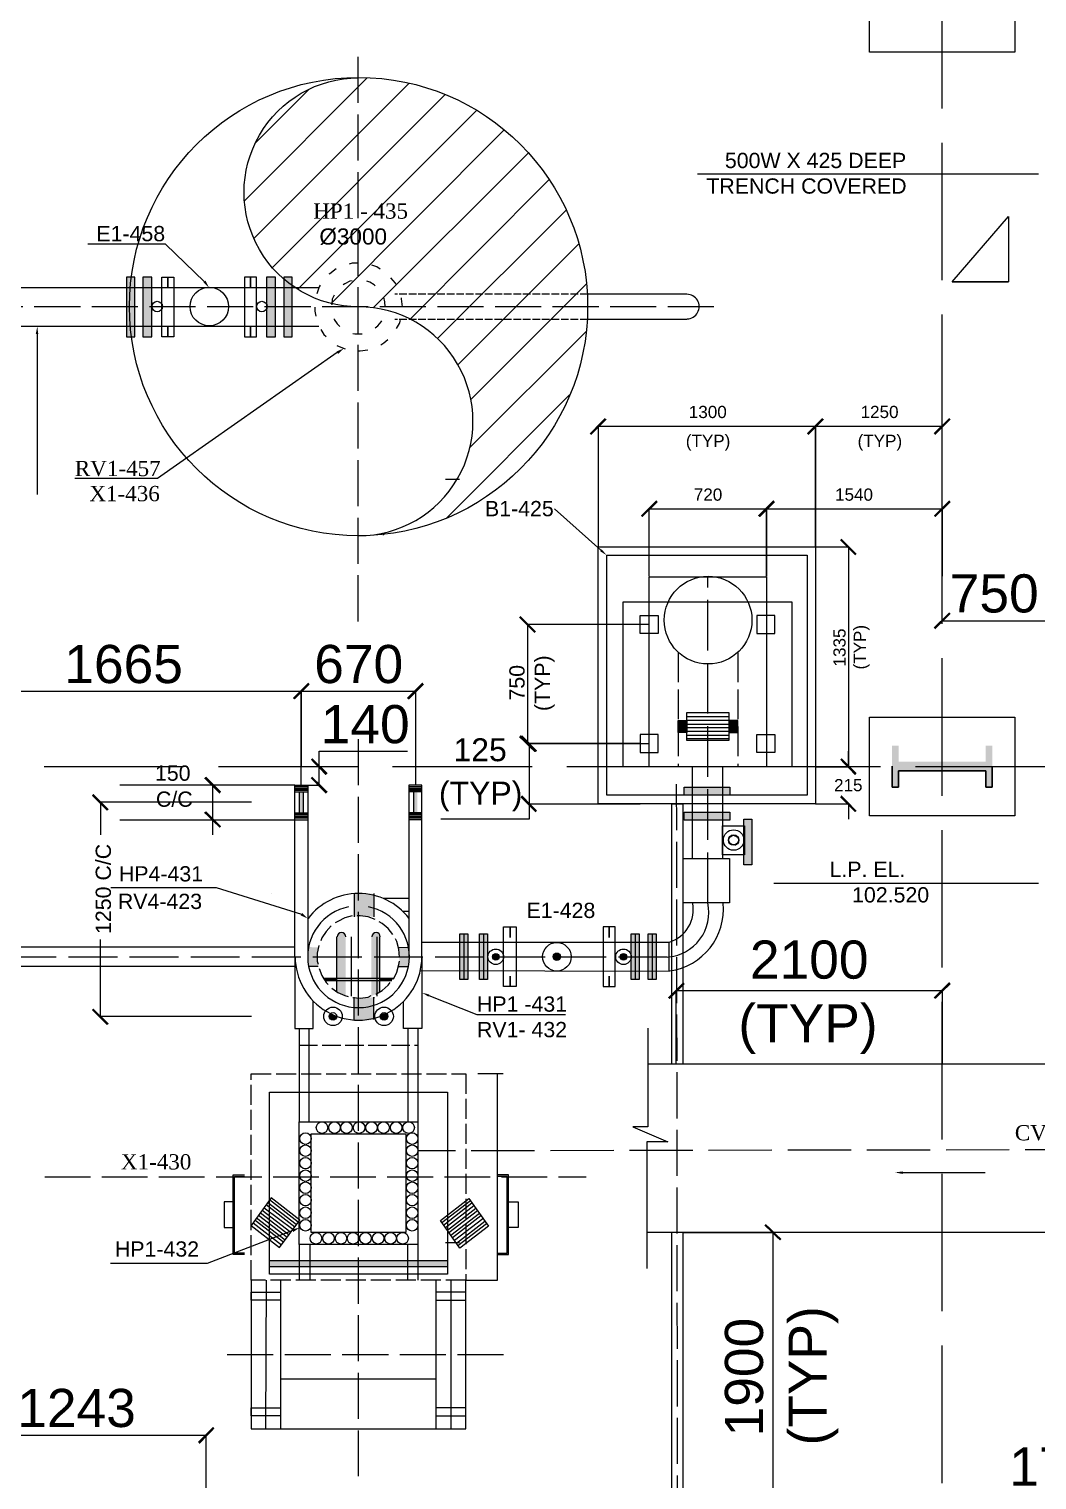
# Model space of a CAD drawing. Header units: inches. Extents: x 2602 to 127694, y 109 to 91908.
# Drawn here: x 17827 to 24429, y 32002 to 41503 of the extents above; entities that cross this region are included whole.
import ezdxf

# ---------------------------------------------------------------- set-up
doc = ezdxf.new("R2010")
doc.units = ezdxf.units.IN
doc.header["$MEASUREMENT"] = 0
doc.linetypes.add('PDF_IMPORT', pattern=[1, 0.8, -0.2])
doc.layers.add('PDF_Geometry', color=7, linetype='Continuous')
doc.layers.add('PDF_Solid Fills', color=7, linetype='Continuous', true_color=0x724639)
doc.layers.add('PDF_Text', color=230, linetype='Continuous', true_color=0xff007f)
doc.styles.add('PDF Arial', font='arial.ttf')
doc.styles.add('PDF Times New Roman', font='times.ttf')

msp = doc.modelspace()

# ---------------------------------------------------------------- hatches: boundary and pattern name
at = {"layer": 'PDF_Solid Fills', "true_color": 0xb85b5b, "transparency": 33554559}
for points in [[(18465.1, 39878), (18465.1, 39487.6), (18520.9, 39487.6), (18520.9, 39878)], [(18573.3, 39878), (18573.3, 39487.6), (18632.4, 39487.6), (18632.4, 39878)], [(19383.5, 39878), (19383.5, 39487.6), (19442.6, 39487.6), (19442.6, 39878)], [(19495.1, 39878), (19495.1, 39487.6), (19550.8, 39487.6), (19550.8, 39878)], [(22417.7, 36538.8), (22119.2, 36538.8), (22119.2, 36486.3), (22417.7, 36486.3)], [(22417.7, 36374.8), (22119.2, 36374.8), (22119.2, 36322.3), (22417.7, 36322.3)], [(22562, 36328.8), (22509.5, 36328.8), (22509.5, 36030.3), (22562, 36030.3)], [(20702.2, 35577.7), (20649.7, 35577.7), (20649.7, 35279.2), (20702.2, 35279.2)], [(20830.1, 35577.7), (20777.6, 35577.7), (20777.6, 35279.2), (20830.1, 35279.2)], [(21824, 35577.7), (21771.5, 35577.7), (21771.5, 35279.2), (21824, 35279.2)], [(21935.5, 35577.7), (21883, 35577.7), (21883, 35279.2), (21935.5, 35279.2)], [(19842.8, 35289), (19754.2, 35289), (19764, 35272.6), (19842.8, 35272.6)], [(20069.1, 35289), (19901.8, 35289), (19901.8, 35272.6), (20069.1, 35272.6)], [(20213.4, 35289), (20124.9, 35289), (20124.9, 35272.6), (20203.6, 35272.6)], [(19816.5, 35046.3), (19803.4, 35052.8), (19796.8, 35046.3), (19796.8, 35043), (19793.6, 35039.7), (19793.6, 35029.9), (19796.8, 35026.6), (19796.8, 35023.3), (19806.7, 35013.5), (19826.4, 35013.5), (19839.5, 35026.6), (19839.5, 35036.4), (19836.2, 35039.7)]]:
    msp.add_hatch(color=13, dxfattribs=at).paths.add_polyline_path(points)
at = {"layer": 'PDF_Solid Fills', "true_color": 0x00b8b8, "transparency": 33554559}
for points in [[(21610.8, 38946.4), (21597.6, 38956.2), (21499.2, 38854.6), (21509.1, 38844.7)], [(23021.2, 38956.2), (22922.8, 38857.8), (22924.2, 38856), (22922.8, 38854.6), (22932.7, 38844.7), (23034.4, 38946.4)], [(23752.7, 38857.8), (23762.5, 38844.7), (23864.2, 38946.4), (23854.4, 38956.2)], [(21945.3, 38405.2), (21935.5, 38418.3), (21833.8, 38316.6), (21843.7, 38306.8)], [(22703.1, 38418.3), (22601.4, 38316.6), (22614.5, 38306.8), (22712.9, 38405.2)], [(23752.7, 38316.6), (23762.5, 38306.8), (23864.2, 38405.2), (23854.4, 38418.3)], [(23237.7, 38057.5), (23247.6, 38067.3), (23149.2, 38165.7), (23139.3, 38155.9)], [(21138.4, 37549), (21148.3, 37558.9), (21046.6, 37660.6), (21036.7, 37650.7)], [(23864.2, 37673.7), (23854.4, 37683.5), (23752.7, 37585.1), (23762.5, 37572)], [(19655.8, 37224.3), (19554.1, 37122.6), (19567.2, 37112.8), (19665.6, 37211.2)], [(20302, 37122.6), (20315.1, 37112.8), (20413.5, 37211.2), (20403.7, 37224.3)], [(21046.6, 36879.9), (21036.7, 36866.8), (21138.4, 36768.4), (21148.3, 36778.2)], [(21145, 36768.4), (21154.8, 36778.2), (21056.4, 36879.9), (21046.6, 36866.8)], [(19770.6, 36617.5), (19783.7, 36630.6), (19682, 36729), (19672.2, 36719.2)], [(23247.6, 36630.6), (23149.2, 36729), (23139.3, 36719.2), (23237.7, 36617.5)], [(19075.2, 36496.1), (19085, 36509.2), (18986.6, 36607.6), (18973.5, 36597.8)], [(19682, 36607.6), (19672.2, 36597.8), (19770.6, 36496.1), (19783.7, 36509.2)], [(18337.2, 36384.6), (18350.3, 36394.4), (18248.6, 36496.1), (18238.8, 36483)], [(21056.4, 36486.3), (21046.6, 36473.2), (21145, 36374.8), (21154.8, 36384.6)], [(23237.7, 36374.8), (23247.6, 36384.6), (23149.2, 36486.3), (23139.3, 36473.2)], [(18986.6, 36381.3), (18973.5, 36371.5), (19075.2, 36273.1), (19085, 36282.9)], [(22122.5, 35249.7), (22112.6, 35262.8), (22010.9, 35161.1), (22024.1, 35151.3)], [(23752.7, 35161.1), (23762.5, 35151.3), (23864.2, 35249.7), (23854.4, 35262.8)], [(18248.6, 35088.9), (18238.8, 35079.1), (18337.2, 34980.7), (18350.3, 34990.5)], [(22745.7, 33570.2), (22755.5, 33580.1), (22653.9, 33678.5), (22644, 33668.6)], [(18934.2, 32251.6), (18944, 32238.5), (19042.4, 32340.2), (19032.6, 32350)]]:
    msp.add_hatch(color=132, dxfattribs=at).paths.add_polyline_path(points)
at = {"layer": 'PDF_Solid Fills', "transparency": 33554559}
for color, points in [(7, [(22135.6, 36975), (22079.8, 36975), (22079.8, 36896.3), (22135.6, 36896.3)]), (7, [(22470.2, 36975), (22411.1, 36975), (22411.1, 36896.3), (22470.2, 36896.3)]), (256, [(24136.5, 36538.8), (24136.5, 36811), (24093.8, 36811), (24093.8, 36706), (23523.1, 36706), (23523.1, 36811), (23480.5, 36811), (23480.5, 36538.8), (23523.1, 36538.8), (23523.1, 36647), (24093.8, 36647), (24093.8, 36538.8)]), (1, [(20085.5, 35840.1), (20023.2, 35843.4), (19957.6, 35840.1), (19957.6, 35689.2), (20000.2, 35695.8), (20042.9, 35695.8), (20085.5, 35689.2)]), (7, [(19721.4, 35489.1), (19659.1, 35492.4), (19659.1, 35489.1), (19655.8, 35459.6), (19652.5, 35426.8), (19655.8, 35397.3), (19659.1, 35364.5), (19721.4, 35364.5), (19718.1, 35397.3), (19714.8, 35426.8), (19718.1, 35459.6)]), (7, [(20308.5, 35489.1), (20308.5, 35492.4), (20246.2, 35489.1), (20252.8, 35459.6), (20252.8, 35397.3), (20246.2, 35364.5), (20308.5, 35364.5), (20311.8, 35397.3), (20315.1, 35426.8), (20311.8, 35459.6)]), (1, [(20000.2, 35157.8), (19957.6, 35164.4), (19957.6, 35016.8), (20023.2, 35010.2), (20085.5, 35016.8), (20085.5, 35164.4), (20042.9, 35157.8)])]:
    msp.add_hatch(color=color, dxfattribs=at).paths.add_polyline_path(points)
at = {"layer": 'PDF_Solid Fills', "true_color": 0x0000b8, "transparency": 33554559}
for points in [[(19623, 36509.2), (19596.8, 36509.2), (19596.8, 36371.5), (19623, 36371.5)], [(20370.9, 36509.2), (20344.6, 36509.2), (20344.6, 36371.5), (20370.9, 36371.5)]]:
    msp.add_hatch(color=172, dxfattribs=at).paths.add_polyline_path(points)
at = {"layer": 'PDF_Solid Fills', "true_color": 0x942500, "transparency": 33554559}
h = msp.add_hatch(color=24, dxfattribs=at)
h.paths.add_polyline_path([(22417.7, 36214), (22414.4, 36214), (22414.4, 36210.7), (22411.1, 36207.5), (22411.1, 36204.2), (22407.8, 36197.6), (22407.8, 36184.5), (22411.1, 36181.2), (22411.1, 36174.7), (22414.4, 36174.7), (22414.4, 36181.2), (22411.1, 36184.5), (22411.1, 36197.6), (22414.4, 36204.2), (22414.4, 36207.5), (22417.7, 36210.7)])
h.paths.add_polyline_path([(22427.5, 36220.6), (22421, 36220.6), (22421, 36217.3), (22417.7, 36217.3), (22417.7, 36214), (22421, 36214), (22424.2, 36217.3), (22427.5, 36217.3)])
h.paths.add_polyline_path([(22437.4, 36223.9), (22427.5, 36223.9), (22427.5, 36220.6), (22437.4, 36220.6)])
h.paths.add_polyline_path([(22463.6, 36168.1), (22460.3, 36168.1), (22457, 36164.8), (22453.8, 36164.8), (22450.5, 36161.5), (22434.1, 36161.5), (22427.5, 36164.8), (22424.2, 36168.1), (22421, 36168.1), (22417.7, 36171.4), (22417.7, 36174.7), (22414.4, 36174.7), (22414.4, 36171.4), (22424.2, 36161.5), (22427.5, 36161.5), (22430.8, 36158.3), (22450.5, 36158.3), (22453.8, 36161.5), (22457, 36161.5)])
h.paths.add_polyline_path([(22463.6, 36217.3), (22460.3, 36217.3), (22466.9, 36210.7), (22466.9, 36207.5), (22470.2, 36204.2), (22470.2, 36197.6), (22473.4, 36191.1), (22470.2, 36187.8), (22470.2, 36181.2), (22466.9, 36174.7), (22463.6, 36171.4), (22463.6, 36168.1), (22466.9, 36168.1), (22466.9, 36171.4), (22470.2, 36174.7), (22473.4, 36181.2), (22473.4, 36187.8), (22476.7, 36191.1), (22473.4, 36197.6), (22473.4, 36204.2), (22470.2, 36207.5), (22470.2, 36210.7)])
h.paths.add_polyline_path([(22453.8, 36223.9), (22443.9, 36223.9), (22447.2, 36220.6), (22453.8, 36220.6), (22457, 36217.3), (22460.3, 36217.3), (22460.3, 36220.6), (22457, 36220.6)])
at = {"layer": 'PDF_Solid Fills', "true_color": 0x002db8, "transparency": 33554559}
for points in [[(19875.6, 35587.5), (19869, 35587.5), (19865.7, 35584.2), (19859.2, 35584.2), (19855.9, 35581), (19849.3, 35577.7), (19846, 35571.1), (19846, 35567.8), (19842.8, 35561.3), (19842.8, 35197.2), (19901.8, 35170.9), (19901.8, 35561.3), (19898.5, 35567.8), (19895.2, 35571.1), (19892, 35577.7), (19885.4, 35584.2), (19878.8, 35584.2)], [(20098.6, 35587.5), (20095.3, 35587.5), (20088.8, 35584.2), (20085.5, 35584.2), (20078.9, 35581), (20075.7, 35577.7), (20072.4, 35571.1), (20069.1, 35567.8), (20069.1, 35170.9), (20098.6, 35184.1), (20124.9, 35197.2), (20124.9, 35567.8), (20121.6, 35571.1), (20118.3, 35577.7), (20115, 35581), (20108.5, 35584.2), (20105.2, 35584.2)]]:
    msp.add_hatch(color=162, dxfattribs=at).paths.add_polyline_path(points)
at = {"layer": 'PDF_Solid Fills', "true_color": 0x942500, "transparency": 33554559}
for points in [[(20889.1, 35449.7), (20879.3, 35449.7), (20872.7, 35443.2), (20869.5, 35443.2), (20862.9, 35436.6), (20862.9, 35420.2), (20876, 35407.1), (20892.4, 35407.1), (20905.5, 35420.2), (20905.5, 35436.6), (20899, 35443.2), (20895.7, 35443.2)], [(21289.3, 35453), (21276.2, 35453), (21269.6, 35446.5), (21263.1, 35443.2), (21263.1, 35439.9), (21259.8, 35436.6), (21259.8, 35433.3), (21256.5, 35426.8), (21259.8, 35423.5), (21259.8, 35416.9), (21263.1, 35413.7), (21263.1, 35410.4), (21269.6, 35407.1), (21272.9, 35403.8), (21295.9, 35403.8), (21305.7, 35413.7), (21305.7, 35416.9), (21309, 35423.5), (21309, 35433.3), (21305.7, 35436.6), (21305.7, 35439.9), (21295.9, 35449.7)], [(21725.6, 35449.7), (21715.7, 35449.7), (21709.2, 35446.5), (21705.9, 35443.2), (21702.6, 35443.2), (21702.6, 35439.9), (21699.3, 35436.6), (21699.3, 35420.2), (21712.5, 35407.1), (21728.9, 35407.1), (21738.7, 35416.9), (21738.7, 35420.2), (21742, 35423.5), (21742, 35430.1), (21738.7, 35436.6), (21738.7, 35439.9), (21735.4, 35443.2), (21732.1, 35443.2)], [(19239.2, 33999.9), (19163.8, 33999.9), (19163.8, 33478.4), (19239.2, 33478.4), (19239.2, 33488.2), (19173.6, 33488.2), (19173.6, 33990.1), (19239.2, 33990.1)], [(20967.9, 33999.9), (20895.7, 33999.9), (20895.7, 33990.1), (20958, 33990.1), (20958, 33488.2), (20895.7, 33488.2), (20895.7, 33478.4), (20967.9, 33478.4)], [(20567.7, 33439), (19403.2, 33439), (19403.2, 33399.6), (20567.7, 33399.6)]]:
    msp.add_hatch(color=24, dxfattribs=at).paths.add_polyline_path(points)
at = {"layer": 'PDF_Solid Fills', "true_color": 0xb85b5b, "transparency": 33554559}
h = msp.add_hatch(color=13, dxfattribs=at)
h.paths.add_polyline_path([(20134.7, 35039.7), (20138, 35043), (20157.7, 35049.6), (20164.2, 35052.8), (20160.9, 35049.6), (20141.3, 35043)])
h.paths.add_polyline_path([(20174.1, 35026.6), (20174.1, 35043), (20170.8, 35046.3), (20170.8, 35049.6), (20164.2, 35056.1), (20157.7, 35056.1), (20154.4, 35059.4), (20151.1, 35059.4), (20147.8, 35056.1), (20141.3, 35056.1), (20131.4, 35046.3), (20131.4, 35043), (20128.1, 35039.7), (20128.1, 35029.9), (20131.4, 35026.6), (20131.4, 35023.3), (20141.3, 35013.5), (20160.9, 35013.5), (20167.5, 35016.8), (20167.5, 35020)], flags=0)

# ---------------------------------------------------------------- linework, layer by layer
at = {"layer": 'PDF_Geometry', "color": 30, "linetype": 'PDF_IMPORT', "lineweight": 0, "ltscale": 1125.093782, "true_color": 0xff7f00}
msp.add_lwpolyline([(23808.5, 17356.4), (23808.5, 83868.1), (17307.2, 83868.1), (23808.5, 77216)], dxfattribs=at)
at = {"layer": 'PDF_Geometry', "color": 17, "lineweight": 0, "true_color": 0x724639}
for points in [[(23332.8, 41996.9), (24284.1, 41996.9), (24284.1, 41350.8), (23332.8, 41350.8)], [(23332.8, 41996.9), (24284.1, 41996.9), (24284.1, 41350.8), (23332.8, 41350.8)], [(23332.8, 36998), (24284.1, 36998), (24284.1, 36351.8), (23332.8, 36351.8)], [(23808.5, 36647), (24093.8, 36647), (24093.8, 36538.8), (24136.5, 36538.8), (24136.5, 36676.5), (24136.5, 36538.8), (24093.8, 36538.8), (24093.8, 36647), (23808.5, 36647), (23523.1, 36647), (23523.1, 36538.8), (23480.5, 36538.8), (23480.5, 36676.5), (23480.5, 36538.8), (23523.1, 36538.8), (23523.1, 36647)], [(23808.5, 36647), (24093.8, 36647), (24093.8, 36538.8), (24136.5, 36538.8), (24136.5, 36676.5), (24136.5, 36538.8), (24093.8, 36538.8), (24093.8, 36647), (23808.5, 36647), (23523.1, 36647), (23523.1, 36538.8), (23480.5, 36538.8), (23480.5, 36676.5), (23480.5, 36538.8), (23523.1, 36538.8), (23523.1, 36647)]]:
    msp.add_lwpolyline(points, close=True, dxfattribs=at)
at = {"layer": 'PDF_Geometry', "linetype": 'PDF_IMPORT', "lineweight": 0, "ltscale": 377.218032}
for points in [[(19983.8, 37624.5), (19983.8, 41373.7)], [(22312.7, 39684.4), (15453.9, 39684.4)], [(19983.8, 36853.7), (19983.8, 32028.5)], [(22066.7, 36558.4), (22073.3, 31674.3)], [(20935.1, 32822.3), (19094.9, 32822.3)]]:
    msp.add_lwpolyline(points, dxfattribs=at)
at = {"layer": 'PDF_Geometry', "color": 102, "lineweight": 0, "true_color": 0x00dd37}
for points in [[(19235.9, 40376.5), (20042.9, 41183.5)], [(19298.3, 40130.5), (20315.1, 41147.4)], [(19308.1, 40757), (19659.1, 41108)], [(19419.6, 39940.3), (20551.3, 41071.9)], [(19586.9, 39799.2), (20757.9, 40970.3)], [(19803.4, 39704.1), (20938.3, 40842.3)], [(20082.2, 39677.9), (21095.8, 40691.4)], [(20321.7, 39602.4), (21233.5, 40517.6)], [(20502.1, 39477.8), (21345.1, 40317.5)], [(20636.6, 39303.9), (21427.1, 40094.4)], [(20721.8, 39077.6), (21476.3, 39832)], [(20715.3, 38762.7), (21476.3, 39523.7)], [(20561.1, 38300.2), (21368, 39107.1)], [(20144.5, 38192), (20157.7, 38201.8)]]:
    msp.add_lwpolyline(points, dxfattribs=at)
msp.add_lwpolyline([(19985.4, 38185.4, 1.000001), (19985.4, 39684.4, -1.000001), (19985.4, 41183.5)], format="xyb", dxfattribs=at)
at = {"layer": 'PDF_Geometry', "lineweight": 0}
for points in [[(22204.5, 40553.7), (22204.5, 40553.7)], [(24438.3, 40553.7), (22204.5, 40553.7)], [(23874.1, 39848.4), (24241.5, 40274.9), (24241.5, 39848.4), (23874.1, 39848.4), (24241.5, 39848.4)], [(17881.2, 39507.3), (17881.2, 39012), (17881.2, 38454.4)], [(20554.6, 38556.1), (20646.4, 38556.1)], [(21571.4, 38090.3), (21269.6, 38362.5)], [(21889.6, 36673.2), (21889.6, 37916.4), (22273.4, 37916.4), (22657.1, 37916.4), (22657.1, 36673.2)], [(22135.6, 37001.3), (22411.1, 37001.3)], [(22135.6, 36978.3), (22411.1, 36978.3)], [(22135.6, 36952.1), (22411.1, 36952.1)], [(22135.6, 36929.1), (22411.1, 36929.1)], [(22135.6, 36906.1), (22411.1, 36906.1)], [(22135.6, 36879.9), (22411.1, 36879.9)], [(22135.6, 36856.9), (22411.1, 36856.9)], [(24438.3, 35909), (22706.3, 35909)], [(23434.5, 35909), (23434.5, 35909)], [(20315.1, 35810.6), (20147.8, 35810.6)], [(20315.1, 35725.3), (20275.7, 35725.3)], [(20246.2, 35489.1), (20308.5, 35492.4)], [(19567.2, 35426.8), (19567.2, 34957.7), (19688.6, 34957.7), (19688.6, 35134.9)], [(19721.4, 35364.5), (19659.1, 35364.5)], [(20246.2, 35364.5), (20308.5, 35364.5)], [(20400.4, 35426.8), (20400.4, 34957.7), (20279, 34957.7), (20279, 35134.9)], [(20446.3, 35174.2), (20761.2, 35049.6), (21341.8, 35049.6)], [(19590.2, 33691.6), (19403.2, 33835.9)], [(20531.6, 33688.3), (20718.6, 33832.6)], [(19518, 33589.9), (19331.1, 33734.2)], [(19531.1, 33606.3), (19344.2, 33750.6)], [(19541, 33622.7), (19354, 33767)], [(19554.1, 33642.4), (19367.1, 33783.4)], [(19567.2, 33658.8), (19380.3, 33803.1)], [(19577.1, 33675.2), (19390.1, 33819.5)], [(20541.4, 33671.9), (20728.4, 33816.2)], [(20554.6, 33655.5), (20741.5, 33799.8)], [(20567.7, 33639.1), (20754.6, 33783.4)], [(20577.5, 33622.7), (20764.5, 33767)], [(20590.6, 33606.3), (20777.6, 33750.6)], [(20600.5, 33589.9), (20787.4, 33734.2)], [(19481.9, 33540.7), (19295, 33685)], [(19495.1, 33557.1), (19308.1, 33701.4)], [(19504.9, 33573.5), (19317.9, 33717.8)], [(20613.6, 33573.5), (20800.6, 33714.5)], [(20626.7, 33553.8), (20813.7, 33698.1)], [(20636.6, 33537.4), (20823.5, 33681.7)], [(20554.6, 33557.1), (20646.4, 33557.1)]]:
    msp.add_lwpolyline(points, dxfattribs=at)
at = {"layer": 'PDF_Geometry', "color": 230, "lineweight": 0, "true_color": 0xff007f}
for points in [[(18976.8, 39848.4), (18720.9, 40094.4), (18212.5, 40094.4)], [(18720.9, 40163.3), (18720.9, 40163.3)], [(19846, 39385.9), (18668.5, 38559.3), (18127.2, 38559.3)], [(18668.5, 38624.9), (18668.5, 38624.9)], [(22037.2, 34724.8), (22037.2, 36430.5), (22109.4, 36430.5), (22109.4, 34724.8)], [(19613.2, 35705.6), (19055.5, 35879.4), (18363.4, 35879.4)], [(19413.1, 35843.4), (19413.1, 35843.4)], [(23549.3, 34016.3), (24080.7, 34016.3), (24090.6, 34016.3)], [(19554.1, 33635.8), (18993.2, 33419.3), (18360.1, 33419.3)], [(22109.4, 33622.7), (22109.4, 31674.3), (22037.2, 31674.3), (22037.2, 33622.7)]]:
    msp.add_lwpolyline(points, dxfattribs=at)
at = {"layer": 'PDF_Geometry', "color": 24, "lineweight": 0, "true_color": 0x942500}
for points in [[(19839.5, 39933.7), (19796.8, 39900.9), (19790.3, 39897.6)], [(19983.8, 39969.8), (19944.4, 39969.8), (19924.8, 39963.2)], [(20128.1, 39930.4), (20105.2, 39946.8), (20072.4, 39956.7)], [(19724.7, 39809.1), (17730.3, 39809.1)], [(19734.5, 39825.5), (19728, 39815.6), (19711.6, 39769.7)], [(19944.4, 39855), (19928, 39851.7), (19895.2, 39835.3), (19885.4, 39828.8)], [(20095.3, 39822.2), (20088.8, 39828.8), (20059.3, 39845.2), (20039.6, 39851.7)], [(20233.1, 39825.5), (20226.5, 39838.6), (20197, 39874.7)], [(19826.4, 39759.9), (19813.2, 39733.6), (19810, 39700.8), (19810, 39697.6)], [(20160.9, 39684.4), (20157.7, 39717.2), (20151.1, 39746.8)], [(20272.5, 39684.4), (20265.9, 39736.9), (20265.9, 39743.5)], [(19698.4, 39681.2), (19698.4, 39654.9), (19705, 39622.1)], [(19724.7, 39556.5), (17730.3, 39556.5)], [(19737.8, 39536.8), (19757.5, 39504), (19773.9, 39490.9)], [(19826.4, 39605.7), (19826.4, 39602.4), (19846, 39572.9), (19862.4, 39556.5)], [(20095.3, 39546.7), (20111.7, 39559.8), (20134.7, 39586), (20138, 39592.6)], [(20233.1, 39543.4), (20252.8, 39576.2), (20259.3, 39595.9)], [(22135.6, 39602.4), (21482.8, 39602.4)], [(19842.8, 39431.9), (19892, 39412.2), (19898.5, 39408.9)], [(19947.7, 39510.6), (19960.8, 39507.3), (19993.6, 39507.3), (20010, 39507.3)], [(20131.4, 39435.1), (20151.1, 39448.3), (20177.3, 39471.2)], [(19987.1, 39395.8), (19996.9, 39395.8), (20046.1, 39402.3)], [(22171.7, 36673.2), (22171.7, 36073)], [(22368.5, 36673.2), (22368.5, 36073)], [(22457, 36220.6), (22447.2, 36220.6), (22457, 36220.6)], [(22457, 36161.5), (22450.5, 36161.5), (22457, 36161.5)], [(22460.3, 36164.8), (22457, 36164.8), (22460.3, 36164.8)], [(22171.7, 35781), (22112.6, 35781)], [(20675.9, 35577.7), (20675.9, 35279.2)], [(20803.8, 35577.7), (20803.8, 35279.2)], [(21797.7, 35577.7), (21797.7, 35279.2)], [(21909.3, 35577.7), (21909.3, 35279.2)], [(19567.2, 35492.4), (17563.1, 35492.4)], [(20390.5, 35338.2), (22020.8, 35334.9), (22020.8, 35521.9), (20400.4, 35521.9)], [(19567.2, 35364.5), (17563.1, 35364.5)], [(19596.8, 34957.7), (19596.8, 34347.6)], [(19659.1, 34957.7), (19659.1, 34347.6)], [(20308.5, 34957.7), (20308.5, 34347.6)], [(20374.1, 34957.7), (20374.1, 34347.6)], [(19281.9, 33311.1), (19281.9, 32336.9), (20689, 32336.9), (20689, 33311.1), (20895.7, 33311.1), (20895.7, 34662.5)], [(20931.8, 34662.5), (20767.8, 34662.5)], [(19239.2, 33478.4), (19163.8, 33478.4), (19163.8, 33999.9), (19239.2, 33999.9)], [(19239.2, 33488.2), (19173.6, 33488.2), (19173.6, 33990.1), (19239.2, 33990.1)], [(20895.7, 33478.4), (20967.9, 33478.4), (20967.9, 33999.9), (20895.7, 33999.9)], [(20895.7, 33488.2), (20958, 33488.2), (20958, 33990.1), (20895.7, 33990.1)], [(19163.8, 33822.8), (19104.7, 33822.8), (19104.7, 33655.5), (19163.8, 33655.5)], [(20967.9, 33822.8), (21030.2, 33822.8), (21030.2, 33655.5), (20967.9, 33655.5)], [(19131, 33655.5), (19131, 33655.5)], [(21030.2, 33655.5), (21030.2, 33655.5)], [(19596.8, 33544), (19596.8, 33311.1)], [(19665.6, 33544), (19665.6, 33311.1)], [(20305.3, 33544), (20305.3, 33311.1)], [(20374.1, 33544), (20374.1, 33311.1)], [(19403.2, 33439), (20567.7, 33439)], [(19403.2, 33399.6), (20571, 33399.6)], [(19475.4, 33311.1), (19475.4, 32336.9)], [(20492.2, 33311.1), (20492.2, 32336.9)], [(19475.4, 32664.9), (20492.2, 32664.9)]]:
    msp.add_lwpolyline(points, dxfattribs=at)
at = {"layer": 'PDF_Geometry', "color": 13, "lineweight": 0, "true_color": 0xb85b5b}
for points in [[(18465.1, 39841.9), (18465.1, 39684.4), (18465.1, 39523.7), (18465.1, 39487.6), (18520.9, 39487.6), (18520.9, 39684.4), (18520.9, 39878), (18465.1, 39878)], [(18573.3, 39841.9), (18573.3, 39684.4), (18573.3, 39523.7), (18573.3, 39487.6), (18632.4, 39487.6), (18632.4, 39684.4), (18632.4, 39878), (18573.3, 39878)], [(18698, 39878), (18737.3, 39878), (18776.7, 39878), (18776.7, 39487.6), (18737.3, 39487.6), (18737.3, 39556.5), (18737.3, 39487.6), (18698, 39487.6)], [(18737.3, 39878), (18737.3, 39809.1)], [(19278.6, 39878), (19278.6, 39809.1), (19278.6, 39878), (19239.2, 39878), (19239.2, 39487.6), (19278.6, 39487.6), (19317.9, 39487.6), (19317.9, 39878)], [(19383.5, 39841.9), (19383.5, 39684.4), (19383.5, 39523.7), (19383.5, 39487.6), (19442.6, 39487.6), (19442.6, 39684.4), (19442.6, 39878), (19383.5, 39878)], [(19495.1, 39841.9), (19495.1, 39684.4), (19495.1, 39523.7), (19495.1, 39487.6), (19550.8, 39487.6), (19550.8, 39684.4), (19550.8, 39878), (19495.1, 39878)], [(19278.6, 39556.5), (19278.6, 39487.6)], [(22119.2, 36538.8), (22417.7, 36538.8), (22417.7, 36486.3), (22119.2, 36486.3)], [(22119.2, 36374.8), (22417.7, 36374.8), (22417.7, 36322.3), (22119.2, 36322.3)], [(22562, 36328.8), (22562, 36030.3), (22509.5, 36030.3), (22509.5, 36328.8)], [(20702.2, 35577.7), (20702.2, 35279.2), (20649.7, 35279.2), (20649.7, 35577.7)], [(20830.1, 35577.7), (20830.1, 35279.2), (20777.6, 35279.2), (20777.6, 35577.7)], [(20935.1, 35623.6), (20977.7, 35623.6), (21017.1, 35623.6), (21017.1, 35233.3), (20977.7, 35233.3), (20977.7, 35302.1), (20977.7, 35233.3), (20935.1, 35233.3)], [(20977.7, 35623.6), (20977.7, 35554.7)], [(21587.8, 35233.3), (21627.2, 35233.3), (21627.2, 35302.1), (21627.2, 35233.3), (21666.5, 35233.3), (21666.5, 35623.6), (21627.2, 35623.6), (21587.8, 35623.6)], [(21627.2, 35623.6), (21627.2, 35554.7)], [(21824, 35577.7), (21824, 35279.2), (21771.5, 35279.2), (21771.5, 35577.7)], [(21935.5, 35577.7), (21935.5, 35279.2), (21883, 35279.2), (21883, 35577.7)]]:
    msp.add_lwpolyline(points, close=True, dxfattribs=at)
at = {"layer": 'PDF_Geometry', "color": 24, "linetype": 'PDF_IMPORT', "lineweight": 0, "ltscale": 62.322979, "true_color": 0x942500}
for points in [[(21486.1, 39766.4), (20223.3, 39766.4)], [(21486.1, 39602.4), (20223.3, 39602.4)]]:
    msp.add_lwpolyline(points, dxfattribs=at)
at = {"layer": 'PDF_Geometry', "color": 24, "lineweight": 0, "true_color": 0x942500}
msp.add_lwpolyline([(22137.1, 39605.7, 1.001444), (22135.6, 39766.4), (21482.8, 39766.4)], format="xyb", dxfattribs=at)
at = {"layer": 'PDF_Geometry', "color": 132, "lineweight": 0, "true_color": 0x00b8b8}
for points in [[(23808.5, 38113.2), (23808.5, 38900.5), (22978.6, 38900.5), (21555, 38900.5), (21555, 38113.2)], [(22978.6, 38113.2), (22978.6, 38900.5), (22978.6, 38113.2), (23195.1, 38113.2), (23195.1, 37185)], [(21889.6, 37919.7), (21889.6, 38362.5), (22657.1, 38362.5), (22657.1, 37919.7), (22657.1, 38362.5), (23808.5, 38362.5), (23808.5, 37919.7)], [(21889.6, 38362.5), (21889.6, 38362.5)], [(23808.5, 38362.5), (23808.5, 38362.5)], [(21889.6, 37916.4), (21889.6, 37916.4)], [(22657.1, 37916.4), (22657.1, 37916.4)], [(22657.1, 37916.4), (22657.1, 37916.4)], [(23808.5, 37916.4), (23808.5, 37916.4)], [(23808.5, 37627.8), (24487.5, 37627.8)], [(23808.5, 37627.8), (23808.5, 37627.8)], [(21889.6, 37604.8), (21092.5, 37604.8), (21092.5, 37391.6), (21092.5, 36824.1), (21889.6, 36824.1)], [(17307.2, 36673.2), (17307.2, 37168.6), (19609.9, 37168.6), (19609.9, 36673.2)], [(19609.9, 36551.9), (19609.9, 37168.6), (20357.7, 37168.6), (20357.7, 36551.9)], [(19609.9, 37168.6), (19609.9, 37168.6)], [(20357.7, 37168.6), (20357.7, 37168.6)], [(23195.1, 37214.5), (23195.1, 36673.2), (22978.6, 36673.2), (23195.1, 36673.2), (23195.1, 36774.9)], [(19728, 36673.2), (19728, 36774.9), (20305.3, 36774.9)], [(21830.5, 36824.1), (21102.3, 36824.1), (21102.3, 36430.5), (21830.5, 36430.5)], [(21830.5, 36824.1), (21830.5, 36824.1)], [(19609.9, 36673.2), (19609.9, 36673.2)], [(19652.5, 36551.9), (19728, 36551.9), (19728, 36673.2), (19652.5, 36673.2)], [(19652.5, 36673.2), (19652.5, 36673.2)], [(19728, 36673.2), (19728, 36673.2)], [(22978.6, 36673.2), (22978.6, 36673.2)], [(19029.3, 36551.9), (18422.5, 36551.9)], [(19567.2, 36551.9), (19029.3, 36551.9), (19029.3, 36325.5), (19567.2, 36325.5)], [(19609.9, 36551.9), (19609.9, 36551.9)], [(19652.5, 36551.9), (19652.5, 36551.9)], [(20357.7, 36551.9), (20357.7, 36551.9)], [(19285.1, 36440.4), (18294.5, 36440.4), (18294.5, 36227.1)], [(21102.3, 36430.5), (21102.3, 36328.8), (20525, 36328.8)], [(21102.3, 36430.5), (21102.3, 36430.5)], [(21830.5, 36430.5), (21830.5, 36430.5)], [(22978.6, 36430.5), (23195.1, 36430.5), (23195.1, 36328.8)], [(22978.6, 36430.5), (22978.6, 36430.5)], [(23195.1, 36430.5), (23195.1, 36430.5)], [(18422.5, 36325.5), (19029.3, 36325.5), (19029.3, 36227.1)], [(19285.1, 35036.4), (18294.5, 35036.4), (18294.5, 35541.6)], [(22066.7, 34724.8), (22066.7, 35207), (23808.5, 35207), (23808.5, 34724.8)], [(22109.4, 33622.7), (22699.8, 33622.7), (22699.8, 32225.4), (22699.8, 31674.3), (22109.4, 31674.3)], [(18986.6, 30703.4), (18986.6, 32294.2), (17307.2, 32294.2), (17307.2, 30703.4)]]:
    msp.add_lwpolyline(points, dxfattribs=at)
for points in [[(21555, 38113.2), (22978.6, 38113.2), (22978.6, 36430.5), (21555, 36430.5)], [(21610.8, 38057.5), (22922.8, 38057.5), (22922.8, 36486.3), (21610.8, 36486.3)], [(21719, 37752.4), (22824.4, 37752.4), (22824.4, 36673.2), (21719, 36673.2)], [(21830.5, 37663.9), (21948.6, 37663.9), (21948.6, 37545.8), (21830.5, 37545.8)], [(22712.9, 37663.9), (22594.8, 37663.9), (22594.8, 37545.8), (22712.9, 37545.8)], [(21830.5, 36765.1), (21948.6, 36765.1), (21948.6, 36883.2), (21830.5, 36883.2)], [(22712.9, 36765.1), (22594.8, 36765.1), (22594.8, 36883.2), (22712.9, 36883.2)], [(19403.2, 34541.1), (20567.7, 34541.1), (20567.7, 33350.4), (19403.2, 33350.4)], [(19596.8, 34347.6), (20374.1, 34347.6), (20374.1, 33544), (19596.8, 33544)], [(19675.5, 34268.9), (20295.4, 34268.9), (20295.4, 33622.7), (19675.5, 33622.7)]]:
    msp.add_lwpolyline(points, close=True, dxfattribs=at)
at = {"layer": 'PDF_Geometry', "linetype": 'PDF_IMPORT', "lineweight": 0, "ltscale": 413.299757}
msp.add_lwpolyline([(22273.4, 35781), (22273.4, 37916.4)], dxfattribs=at)
at = {"layer": 'PDF_Geometry', "linetype": 'PDF_IMPORT', "lineweight": 0, "ltscale": 242.731603}
for points in [[(22079.8, 37421.1), (22079.8, 36673.2)], [(22470.2, 37421.1), (22470.2, 36673.2)]]:
    msp.add_lwpolyline(points, dxfattribs=at)
at = {"layer": 'PDF_Geometry', "lineweight": 0}
for points in [[(22079.8, 36975), (22135.6, 36975), (22135.6, 36896.3), (22079.8, 36896.3)], [(22135.6, 37027.5), (22411.1, 37027.5), (22411.1, 36843.8), (22135.6, 36843.8)], [(22470.2, 36975), (22411.1, 36975), (22411.1, 36896.3), (22470.2, 36896.3)], [(19468.8, 33524.3), (19600, 33704.7), (19413.1, 33849), (19281.9, 33668.6)], [(20649.7, 33521), (20521.8, 33701.4), (20708.7, 33845.8), (20836.6, 33665.3)]]:
    msp.add_lwpolyline(points, close=True, dxfattribs=at)
at = {"layer": 'PDF_Geometry', "color": 30, "linetype": 'PDF_IMPORT', "lineweight": 0, "ltscale": 1141.494566, "true_color": 0xff7f00}
msp.add_lwpolyline([(103309.6, 36673.2), (11954, 36673.2), (5731.5, 36673.2)], dxfattribs=at)
at = {"layer": 'PDF_Geometry', "color": 172, "lineweight": 0, "true_color": 0x0000b8}
for points in [[(19567.2, 35426.8), (19567.2, 36551.9), (19652.5, 36551.9), (19652.5, 35426.8)], [(19567.2, 36551.9), (19652.5, 36551.9)], [(19567.2, 36509.2), (19652.5, 36509.2)], [(19596.8, 36509.2), (19596.8, 36371.5)], [(19623, 36509.2), (19623, 36371.5)], [(20400.4, 35426.8), (20400.4, 36551.9), (20315.1, 36551.9), (20315.1, 35426.8)], [(20400.4, 36551.9), (20315.1, 36551.9)], [(20400.4, 36509.2), (20315.1, 36509.2)], [(20344.6, 36509.2), (20344.6, 36371.5)], [(19567.2, 36371.5), (19652.5, 36371.5)], [(19567.2, 36325.5), (19652.5, 36325.5)], [(20400.4, 36371.5), (20315.1, 36371.5)], [(20400.4, 36325.5), (20315.1, 36325.5)], [(19380.3, 33311.1), (19377, 32336.9)], [(20590.6, 33311.1), (20590.6, 32336.9)]]:
    msp.add_lwpolyline(points, dxfattribs=at)
for points in [[(19652.5, 36542), (19567.2, 36542)], [(19652.5, 36528.9), (19567.2, 36528.9)], [(19652.5, 36519.1), (19567.2, 36519.1)], [(20315.1, 36542), (20400.4, 36542)], [(20315.1, 36528.9), (20400.4, 36528.9)], [(20315.1, 36519.1), (20400.4, 36519.1)], [(19652.5, 36361.6), (19567.2, 36361.6)], [(19652.5, 36348.5), (19567.2, 36348.5)], [(19652.5, 36338.7), (19567.2, 36338.7)], [(20315.1, 36361.6), (20400.4, 36361.6)], [(20315.1, 36348.5), (20400.4, 36348.5)], [(20315.1, 36338.7), (20400.4, 36338.7)], [(19281.9, 33232.4), (19475.4, 33232.4), (19475.4, 33179.9), (19281.9, 33179.9)], [(20689, 33232.4), (20492.2, 33232.4), (20492.2, 33179.9), (20689, 33179.9)], [(19281.9, 32474.6), (19475.4, 32474.6), (19475.4, 32422.2), (19281.9, 32422.2)], [(20689, 32474.6), (20492.2, 32474.6), (20492.2, 32422.2), (20689, 32422.2)]]:
    msp.add_lwpolyline(points, close=True, dxfattribs=at)
at = {"layer": 'PDF_Geometry', "color": 24, "lineweight": 0, "true_color": 0x942500}
for points in [[(22368.5, 36286.2), (22512.8, 36286.2), (22512.8, 36095.9), (22368.5, 36095.9)], [(22112.6, 36073), (22414.4, 36073), (22414.4, 35781), (22112.6, 35781)]]:
    msp.add_lwpolyline(points, close=True, dxfattribs=at)
at = {"layer": 'PDF_Geometry', "color": 1, "lineweight": 0}
for points in [[(19957.6, 35843.4), (19957.6, 35689.2)], [(20085.5, 35843.4), (20085.5, 35689.2)], [(19806.7, 35630.2), (19773.9, 35594.1), (19744.4, 35551.4), (19737.8, 35531.8)], [(19944.4, 35695.8), (19895.2, 35682.6), (19849.3, 35659.7), (19832.9, 35649.8)], [(20095.3, 35672.8), (20049.4, 35689.2), (19996.9, 35695.8), (19977.2, 35695.8)], [(20210.1, 35574.4), (20180.6, 35613.8), (20141.3, 35646.6), (20121.6, 35656.4)], [(20252.8, 35426.8), (20249.5, 35479.3), (20236.4, 35528.5), (20226.5, 35544.9)], [(19724.7, 35502.2), (19714.8, 35453), (19714.8, 35400.5), (19721.4, 35380.9)], [(19728, 35351.3), (19744.4, 35305.4), (19773.9, 35259.5), (19787, 35246.4)], [(20213.4, 35282.5), (20236.4, 35328.4), (20249.5, 35377.6), (20252.8, 35400.5)], [(20098.6, 35184.1), (20141.3, 35207), (20180.6, 35243.1), (20193.7, 35259.5)], [(19810, 35223.4), (19849.3, 35193.9), (19895.2, 35174.2), (19918.2, 35167.7)], [(19947.7, 35161.1), (19996.9, 35157.8), (20049.4, 35164.4), (20069.1, 35174.2)], [(19957.6, 35016.8), (19957.6, 35164.4)], [(20085.5, 35157.8), (20085.5, 35164.4), (20085.5, 35157.8)], [(20085.5, 35016.8), (20085.5, 35164.4)], [(21879.7, 34961), (21879.7, 34314.8), (21781.3, 34314.8), (22010.9, 34216.4), (21873.2, 34216.4), (21873.2, 33386.5)], [(26836.1, 34724.8), (21879.7, 34724.8)], [(26836.1, 33622.7), (21873.2, 33622.7)]]:
    msp.add_lwpolyline(points, dxfattribs=at)
at = {"layer": 'PDF_Geometry', "color": 162, "lineweight": 0, "true_color": 0x002db8}
for points in [[(19842.8, 35197.2), (19842.8, 35558)], [(19937.9, 35558), (19937.9, 35170.9)], [(20105.2, 35558), (20105.2, 35170.9)], [(20124.9, 35197.2), (20124.9, 35558)]]:
    msp.add_lwpolyline(points, dxfattribs=at)
at = {"layer": 'PDF_Geometry', "linetype": 'PDF_IMPORT', "lineweight": 0, "ltscale": 400.17913}
msp.add_lwpolyline([(22007.7, 35426.8), (17645.1, 35426.8)], dxfattribs=at)
at = {"layer": 'PDF_Geometry', "color": 13, "lineweight": 0, "true_color": 0xb85b5b}
for points in [[(19754.2, 35289), (20213.4, 35289)], [(19764, 35272.6), (20203.6, 35272.6)], [(19839.5, 35036.4), (19793.6, 35036.4), (19839.5, 35036.4)], [(20174.1, 35036.4), (20128.1, 35036.4), (20174.1, 35036.4)]]:
    msp.add_lwpolyline(points, dxfattribs=at)
at = {"layer": 'PDF_Geometry', "linetype": 'PDF_IMPORT', "lineweight": 0, "ltscale": 150.887213}
msp.add_lwpolyline([(19596.8, 34849.5), (20374.1, 34849.5)], dxfattribs=at)
at = {"layer": 'PDF_Geometry', "color": 132, "linetype": 'PDF_IMPORT', "lineweight": 0, "ltscale": 164.00784, "true_color": 0x00b8b8}
msp.add_lwpolyline([(20689, 34662.5), (20689, 33311.1), (19281.9, 33311.1), (19281.9, 34662.5), (20689, 34662.5)], dxfattribs=at)
at = {"layer": 'PDF_Geometry', "linetype": 'PDF_IMPORT', "lineweight": 0, "ltscale": 518.264774}
msp.add_lwpolyline([(30467.2, 34173.8), (20377.4, 34157.4)], dxfattribs=at)
at = {"layer": 'PDF_Geometry', "linetype": 'PDF_IMPORT', "lineweight": 0, "ltscale": 373.937875}
msp.add_lwpolyline([(17930.4, 33986.8), (21476.3, 33986.8)], dxfattribs=at)
at = {"layer": 'PDF_Geometry', "color": 102, "lineweight": 0, "true_color": 0x00dd37}
for centre, radius in [((19985.4, 39686.1), 1500.7), ((22275, 37632.7), 287), ((19746, 34309.9), 37.7), ((19828, 34309.9), 37.7), ((19906.7, 34309.9), 37.7), ((19988.7, 34309.9), 37.7), ((20070.7, 34309.9), 37.7), ((20149.5, 34309.9), 37.7), ((20231.5, 34309.9), 37.7), ((20313.5, 34309.9), 37.7), ((19637.8, 34237.7), 37.7), ((20336.4, 34237.7), 37.7), ((19637.8, 34159), 37.7), ((19637.8, 34077), 37.7), ((20336.4, 34159), 37.7), ((20336.4, 34077), 37.7), ((19637.8, 33995), 37.7), ((20336.4, 33995), 37.7), ((19637.8, 33916.3), 37.7), ((20336.4, 33916.3), 37.7), ((19637.8, 33834.3), 37.7), ((20336.4, 33834.3), 37.7), ((19637.8, 33752.3), 37.7), ((20336.4, 33752.3), 37.7), ((19637.8, 33670.3), 37.7), ((20336.4, 33670.3), 37.7), ((19706.6, 33585), 37.7), ((19788.6, 33585), 37.7), ((19870.6, 33585), 37.7), ((19949.4, 33585), 37.7), ((20031.4, 33585), 37.7), ((20113.4, 33585), 37.7), ((20195.4, 33585), 37.7), ((20274.1, 33585), 37.7)]:
    msp.add_circle(centre, radius, dxfattribs=at)
at = {"layer": 'PDF_Geometry', "color": 13, "lineweight": 0, "true_color": 0xb85b5b}
for centre, radius in [((19008, 39686.1), 126.3), ((18666.8, 39686.1), 34.4), ((19352.4, 39686.1), 34.4), ((19818.2, 35038.1), 60.7), ((19818.2, 35038.1), 24.6), ((20152.7, 35038.1), 60.7), ((20152.7, 35038.1), 24.6)]:
    msp.add_circle(centre, radius, dxfattribs=at)
at = {"layer": 'PDF_Geometry', "color": 24, "lineweight": 0, "true_color": 0x942500}
for centre, radius in [((22442.3, 36192.7), 67.2), ((22442.3, 36192.7), 34.4), ((22442.3, 36192.7), 31.2), ((20884.2, 35428.4), 50.8), ((20884.2, 35428.4), 21.3), ((21284.4, 35428.4), 93.5), ((21284.4, 35428.4), 24.6), ((21720.7, 35428.4), 50.8), ((21720.7, 35428.4), 21.3)]:
    msp.add_circle(centre, radius, dxfattribs=at)
at = {"layer": 'PDF_Geometry', "color": 102, "lineweight": 0, "true_color": 0x00dd37}
for centre, radius, start, end in [((19985.5, 35428.4), 414.9, 37.16602, 142.83398), ((19985.5, 35428.4), 332.9, 101.21759, 78.78241), ((19985.4, 35428.4), 414.9, 179.99986, 0.00014)]:
    msp.add_arc(centre, radius, start, end, dxfattribs=at)
at = {"layer": 'PDF_Geometry', "lineweight": 0}
msp.add_arc((21988.3, 35718.1), 292, 273.8124, 12.44781, dxfattribs=at)
at = {"layer": 'PDF_Geometry', "color": 24, "lineweight": 0, "true_color": 0x942500}
for centre, radius, start, end in [((21956.8, 35736.8), 221.4, 286.98986, 12.03608), ((21966.7, 35740), 408.4, 277.92135, 5.65781)]:
    msp.add_arc(centre, radius, start, end, dxfattribs=at)
at = {"layer": 'PDF_Geometry', "color": 162, "lineweight": 0, "true_color": 0x002db8}
for centre in [(19873.9, 35559.6), (20100.3, 35559.6)]:
    msp.add_arc(centre, 27.9, 0.00069, 179.99931, dxfattribs=at)
at = {"layer": 'PDF_Solid Fills', "color": 230, "true_color": 0xff007f, "transparency": 33554559}
for points in [[(18983.4, 39855), (19006.3, 39809.1), (18970.2, 39845.2)], [(19842.8, 39392.5), (19888.7, 39412.2), (19852.6, 39376.1)], [(19616.4, 35715.4), (19652.5, 35679.4), (19606.6, 35699)], [(23549.3, 34006.5), (23500.1, 34016.3), (23549.3, 34022.9)], [(19550.8, 33642.4), (19600, 33655.5), (19557.4, 33626)]]:
    msp.add_solid(points, dxfattribs=at)
at = {"layer": 'PDF_Solid Fills', "color": 7, "transparency": 33554559}
for points in [[(17871.4, 39507.3), (17881.2, 39556.5), (17887.8, 39507.3)], [(21578, 38096.8), (21610.8, 38057.5), (21568.1, 38083.7)], [(20443, 35167.7), (20400.4, 35193.9), (20449.6, 35180.8)]]:
    msp.add_solid(points, dxfattribs=at)

# ---------------------------------------------------------------- texts
at = {"layer": 'PDF_Text', "color": 7, "attachment_point": 7, "style": 'PDF Arial'}
for s, insert, char_height in [('500W X 425 DEEP', (22384.9, 40591.3), 99.997), ('TRENCH COVERED', (22263.5, 40424), 99.997), ('B1-425', (20813.7, 38311.6), 100), ('L.P. EL.', (23070.4, 35951.6), 100), ('102.520', (23218, 35782.6), 100), ('HP1 -431', (20761.2, 35067.5), 100), ('RV1- 432', (20761.2, 34900.2), 100)]:
    msp.add_mtext(s, dxfattribs=dict(at, insert=insert, char_height=char_height))
at = {"layer": 'PDF_Text', "color": 32, "true_color": 0xdd6d00, "attachment_point": 7}
for s, insert, char_height, style in [('HP1 - 435', (19688.6, 40260), 100, 'PDF Times New Roman'), ('Ø3000', (19728.8, 40088.2), 105.69, 'PDF Arial'), ('150', (18652.1, 36579.7), 100, 'PDF Arial'), ('C/C', (18658.6, 36409.1), 100, 'PDF Arial'), ('CV1-422', (24284.1, 34224), 100, 'PDF Times New Roman'), ('X1-430', (18429, 34034.3), 100, 'PDF Times New Roman')]:
    msp.add_mtext(s, dxfattribs=dict(at, insert=insert, char_height=char_height, style=style))
at = {"layer": 'PDF_Text', "char_height": 100, "attachment_point": 7}
for s, insert, style in [('E1-458', (18268.3, 40112.4), 'PDF Arial'), ('RV1-457', (18127.2, 38573.5), 'PDF Times New Roman'), ('X1-436', (18222.4, 38410), 'PDF Times New Roman'), ('HP4-431', (18415.9, 35920.3), 'PDF Arial'), ('RV4-423', (18409.3, 35739.9), 'PDF Arial'), ('E1-428', (21085.9, 35680.9), 'PDF Arial'), ('HP1-432', (18389.7, 33463.5), 'PDF Arial')]:
    msp.add_mtext(s, dxfattribs=dict(at, insert=insert, style=style))
at = {"layer": 'PDF_Text', "color": 132, "true_color": 0x00b8b8, "attachment_point": 7, "style": 'PDF Arial'}
for s, insert, char_height in [('1300', (22148.7, 38954.8), 80), ('1250', (23273.8, 38954.9), 80), ('(TYP)', (22129, 38742.5), 80), ('(TYP)', (23254.1, 38742.5), 80), ('720', (22181.5, 38413.6), 80), ('1540', (23106.5, 38413.6), 80), ('750', (23857.7, 37679.3), 249.99), ('1665', (18058.4, 37216.8), 249.99), ('670', (19695.2, 37216.8), 249.99), ('140', (19737.8, 36823.2), 249.99), ('125', (20607, 36706.8), 150), ('(TYP)', (20511.9, 36379.9), 150), ('215', (23100, 36511.2), 80), ('2100', (22548.9, 35281.5), 249.99), ('(TYP)', (22473.4, 34792.4), 249.99), ('1243', (17750, 32345.6), 249.99), ('1743', (24248, 31961.8), 249.99)]:
    msp.add_mtext(s, dxfattribs=dict(at, insert=insert, char_height=char_height))
at = {"layer": 'PDF_Text', "color": 132, "true_color": 0x00b8b8, "attachment_point": 7, "rotation": 90, "style": 'PDF Arial'}
for s, insert, char_height in [('1335', (23176.8, 37329.3), 80), ('(TYP)', (23333.4, 37309.6), 80), ('(TYP)', (21269.5, 37037.3), 100), ('750', (21074.5, 37106.2), 100), ('(TYP)', (23127.5, 32228.6), 249.99), ('1900', (22638.4, 32287.7), 249.99)]:
    msp.add_mtext(s, dxfattribs=dict(at, insert=insert, char_height=char_height))
at = {"layer": 'PDF_Text', "color": 32, "true_color": 0xdd6d00, "insert": (18365.1, 35577.7), "char_height": 100, "attachment_point": 7, "rotation": 90, "style": 'PDF Arial'}
msp.add_mtext('1250 C/C', dxfattribs=at)

doc.saveas('drawing.dxf')
